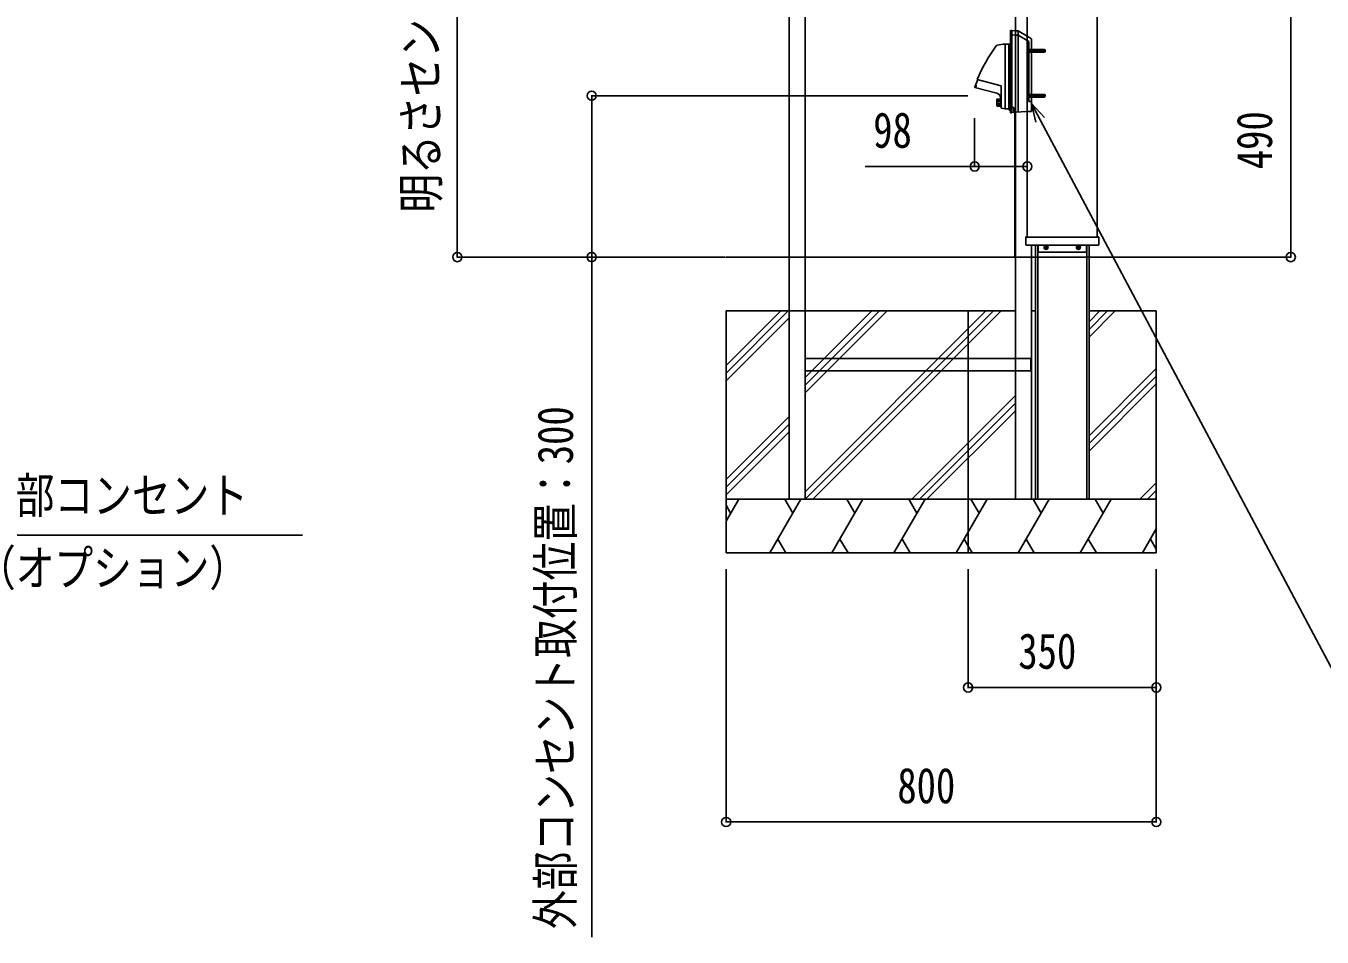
# Model space of a CAD drawing. Units: millimetres, scale not verified. Extents: x -8410 to 8410, y -5940 to 5940.
# Drawn here: x -5512 to -3102, y 536 to 2229 of the extents above; entities that cross this region are included whole.
import ezdxf
from ezdxf.enums import TextEntityAlignment as Align

# ---------------------------------------------------------------- set-up
doc = ezdxf.new("R2010")
doc.units = ezdxf.units.MM
doc.header["$LTSCALE"] = 30
for name, color, linetype in [('0-3_YKK_13', 4, 'Continuous'), ('0-4_YKK_A1', 4, 'Continuous'), ('0-5_YKK_D', 6, 'Continuous')]:
    doc.layers.add(name, color=color, linetype=linetype)
doc.styles.add('ＭＳ ゴシック', font='')
doc.styles.get('ＭＳ ゴシック').set_extended_font_data('MS Gothic')

msp = doc.modelspace()

# ---------------------------------------------------------------- linework, layer by layer
at = {"layer": '0-3_YKK_13'}
for p, q in [((-3678.96, 2221.1), (-3680.96, 2221.1)), ((-3680.96, 2221.1), (-3680.96, 2068.1)), ((-3678.96, 2221.1), (-3678.96, 2068.1)), ((-3666.96, 2219.97), (-3666.96, 2069.23)), ((-3690.96, 2195.3), (-3690.96, 2194.3)), ((-3690.96, 2135.3), (-3690.96, 2195.3)), ((-3683.96, 2075.1), (-3683.96, 2195.5)), ((-3680.96, 2196), (-3680.96, 2135.3)), ((-3646.96, 2088.6), (-3646.96, 2200.42)), ((-3641.96, 2070.54), (-3641.96, 2205.54)), ((-3650.96, 2183.1), (-3616.26, 2183.1)), ((-3649.47, 2185.45), (-3647.06, 2184.24)), ((-3649.47, 2180.75), (-3647.06, 2181.95)), ((-3647.56, 2187.85), (-3647.46, 2187.85)), ((-3647.56, 2178.35), (-3647.46, 2178.35)), ((-3646.45, 2183.1), (-3647.06, 2184.24)), ((-3646.45, 2183.1), (-3647.06, 2181.95)), ((-3646.96, 2178.85), (-3646.96, 2187.35)), ((-3645.56, 2185.17), (-3646.48, 2185.36)), ((-3645.56, 2181.03), (-3646.48, 2180.84)), ((-3645.56, 2185.6), (-3646.16, 2185.38)), ((-3645.56, 2180.6), (-3646.16, 2180.82)), ((-3645.56, 2185.6), (-3645.56, 2180.6)), ((-3645.56, 2185.6), (-3618.66, 2185.6)), ((-3645.56, 2185.17), (-3617.74, 2185.17)), ((-3645.56, 2181.03), (-3617.74, 2181.03)), ((-3645.56, 2180.6), (-3618.66, 2180.6)), ((-3618.66, 2185.6), (-3616.96, 2184.8)), ((-3618.66, 2185.6), (-3618.66, 2180.6)), ((-3616.96, 2181.4), (-3618.66, 2180.6)), ((-3616.96, 2184.8), (-3616.96, 2181.4)), ((-3742.85, 2129.84), (-3698.46, 2117.95)), ((-3690.96, 2136.3), (-3690.96, 2116.3)), ((-3690.96, 2135.3), (-3690.96, 2075.3)), ((-3680.96, 2135.3), (-3680.96, 2074.6)), ((-3747.45, 2115.03), (-3706.84, 2104.15)), ((-3747.3, 2117.06), (-3746.64, 2117.4)), ((-3746.64, 2117.4), (-3743.64, 2117.4)), ((-3698.46, 2117.95), (-3698.46, 2077.05)), ((-3650.96, 2099.6), (-3616.26, 2099.6)), ((-3649.47, 2101.95), (-3647.06, 2100.74)), ((-3649.47, 2097.25), (-3647.06, 2098.45)), ((-3647.56, 2104.35), (-3647.46, 2104.35)), ((-3646.45, 2099.6), (-3647.06, 2100.74)), ((-3646.45, 2099.6), (-3647.06, 2098.45)), ((-3646.96, 2095.35), (-3646.96, 2103.85)), ((-3645.56, 2101.67), (-3646.48, 2101.86)), ((-3645.56, 2097.53), (-3646.48, 2097.34)), ((-3645.56, 2102.1), (-3646.16, 2101.88)), ((-3645.56, 2097.1), (-3646.16, 2097.32)), ((-3645.56, 2102.1), (-3645.56, 2097.1)), ((-3645.56, 2102.1), (-3618.66, 2102.1)), ((-3645.56, 2101.67), (-3617.74, 2101.67)), ((-3645.56, 2097.53), (-3617.74, 2097.53)), ((-3645.56, 2097.1), (-3618.66, 2097.1)), ((-3618.66, 2102.1), (-3616.96, 2101.3)), ((-3618.66, 2102.1), (-3618.66, 2097.1)), ((-3616.96, 2097.9), (-3618.66, 2097.1)), ((-3616.96, 2101.3), (-3616.96, 2097.9)), ((-3706.27, 2092.8), (-3706.77, 2092.3)), ((-3706.77, 2092.3), (-3706.77, 2081.3)), ((-3706.27, 2080.8), (-3706.77, 2081.3)), ((-3706.27, 2093), (-3706.27, 2080.6)), ((-3706.27, 2091.96), (-3699.27, 2091.96)), ((-3706.27, 2089.29), (-3699.27, 2089.29)), ((-3706.27, 2085.95), (-3699.27, 2085.95)), ((-3706.27, 2082.84), (-3699.27, 2082.84)), ((-3705.97, 2093.3), (-3698.46, 2093.3)), ((-3705.97, 2080.3), (-3698.46, 2080.3)), ((-3699.27, 2093.3), (-3699.27, 2086.8)), ((-3699.27, 2080.3), (-3699.27, 2086.8)), ((-3699.01, 2095.3), (-3698.46, 2095.3)), ((-3698.22, 2076.75), (-3690.96, 2075.3)), ((-3690.96, 2076.3), (-3690.96, 2075.3)), ((-3690.8, 2075.1), (-3683.96, 2075.1)), ((-3683.96, 2075.1), (-3680.96, 2074.6)), ((-3683.46, 2075.02), (-3683.46, 2072.8)), ((-3681.96, 2074.77), (-3681.96, 2072.8)), ((-3678.96, 2077.6), (-3674.96, 2077.6)), ((-3674.96, 2068.76), (-3674.96, 2077.6)), ((-3647.56, 2094.85), (-3647.46, 2094.85)), ((-3646.96, 2088.6), (-3641.96, 2088.6)), ((-3683.46, 2072.8), (-3681.96, 2072.8)), ((-3678.96, 2068.1), (-3680.96, 2068.1)), ((-3649.96, 2070.12), (-3646.96, 2070.28)), ((-3646.96, 2070.28), (-3641.96, 2070.54))]:
    msp.add_line(p, q, dxfattribs=at)
for points in [[(-3678.96, 2220.6), (-3671.96, 2220.23), (-3666.96, 2219.97)], [(-3666.96, 2219.97), (-3649.96, 2210.16), (-3641.96, 2205.54)], [(-3690.8, 2195.5), (-3683.96, 2195.5), (-3680.96, 2196)], [(-3678.96, 2212.6), (-3671.96, 2212.23), (-3666.96, 2211.97)], [(-3666.96, 2211.97), (-3649.96, 2202.16), (-3646.96, 2200.42)], [(-3678.96, 2068.6), (-3671.96, 2068.97), (-3649.96, 2070.12)]]:
    msp.add_lwpolyline(points, dxfattribs=at)
for centre, radius, start, end in [((-3705.18, 2190.66), 3, 103.79595, 143.79159), ((-3691.59, 2135.3), 60, 89.40275, 103.79595), ((-3463.52, 2013.74), 302.5, 143.79159, 157.42931), ((-3644.06, 2183.1), 5.9, 126.38156, 233.61844), ((-3647.46, 2187.35), 0.5, 0, 90), ((-3647.46, 2178.85), 0.5, 270, 0), ((-3646.36, 2185.95), 0.6, 180, 289.96957), ((-3646.36, 2180.25), 0.6, 70.03043, 180), ((-3462.59, 2013.38), 302.5, 157.40892, 159.88664), ((-3747.32, 2115.51), 0.5, 160.26689, 254.99992), ((-3462.59, 2013.38), 303, 159.98997, 160.26684), ((-3709.43, 2094.49), 10, 7.17601, 74.99995), ((-3644.06, 2099.6), 5.9, 126.38156, 233.61844), ((-3647.46, 2103.85), 0.5, 0, 90), ((-3646.36, 2102.45), 0.6, 180, 289.96957), ((-3646.36, 2096.75), 0.6, 70.03043, 180), ((-3705.97, 2093), 0.3, 90, 179.99998), ((-3705.97, 2080.6), 0.3, 180.00002, 270), ((-3699.01, 2095.8), 0.5, 187.17601, 270), ((-3698.16, 2077.05), 0.3, 179.99998, 258.69028), ((-3647.46, 2095.35), 0.5, 270, 0)]:
    msp.add_arc(centre, radius, start, end, dxfattribs=at)
at = {"layer": '0-4_YKK_A1'}
for p, q in [((-3649.96, 3267.1), (-3649.96, 1836.78)), ((-3519.96, 3267.1), (-3519.96, 1836.78)), ((-4092.96, 2880.1), (-4092.96, 1349.6)), ((-4062.96, 2880.1), (-4062.96, 1349.6)), ((-3671.96, 2880.1), (-3671.96, 1349.6)), ((-3673.36, 1799.6), (-3673.36, 2068.89)), ((-3652.75, 1836.89), (-3652.75, 1822.6)), ((-3651.26, 1837.39), (-3652.25, 1837.39)), ((-3650.64, 1836.78), (-3651.25, 1837.39)), ((-3519.28, 1836.78), (-3650.64, 1836.78)), ((-3518.67, 1837.39), (-3519.28, 1836.78)), ((-3517.67, 1837.39), (-3518.67, 1837.39)), ((-3517.17, 1822.6), (-3517.17, 1836.89)), ((-3651.52, 1822.1), (-3652.25, 1822.1)), ((-3641.96, 1822.1), (-3641.96, 1349.6)), ((-3634.96, 1822.1), (-3634.96, 1799.6)), ((-3630.46, 1822.1), (-3630.46, 1799.6)), ((-3629.96, 1809.6), (-3629.96, 1822.1)), ((-3540.96, 1808.6), (-3628.96, 1808.6)), ((-3619.11, 1817.6), (-3610.81, 1817.6)), ((-3617.01, 1817.95), (-3617.01, 1817.25)), ((-3617.01, 1817.95), (-3615.81, 1817.95)), ((-3617.01, 1817.25), (-3615.81, 1817.25)), ((-3615.31, 1819.65), (-3614.61, 1819.65)), ((-3615.31, 1819.65), (-3615.31, 1818.45)), ((-3615.31, 1816.75), (-3615.31, 1815.55)), ((-3615.31, 1815.55), (-3614.61, 1815.55)), ((-3614.96, 1813.45), (-3614.96, 1821.75)), ((-3614.61, 1819.65), (-3614.61, 1818.45)), ((-3614.61, 1816.75), (-3614.61, 1815.55)), ((-3614.11, 1817.95), (-3612.91, 1817.95)), ((-3614.11, 1817.25), (-3612.91, 1817.25)), ((-3612.91, 1817.95), (-3612.91, 1817.25)), ((-3559.11, 1817.6), (-3550.81, 1817.6)), ((-3557.01, 1817.95), (-3557.01, 1817.25)), ((-3557.01, 1817.95), (-3555.81, 1817.95)), ((-3557.01, 1817.25), (-3555.81, 1817.25)), ((-3555.31, 1819.65), (-3554.61, 1819.65)), ((-3555.31, 1819.65), (-3555.31, 1818.45)), ((-3555.31, 1816.75), (-3555.31, 1815.55)), ((-3555.31, 1815.55), (-3554.61, 1815.55)), ((-3554.96, 1813.45), (-3554.96, 1821.75)), ((-3554.61, 1819.65), (-3554.61, 1818.45)), ((-3554.61, 1816.75), (-3554.61, 1815.55)), ((-3554.11, 1817.95), (-3552.91, 1817.95)), ((-3554.11, 1817.25), (-3552.91, 1817.25)), ((-3552.91, 1817.95), (-3552.91, 1817.25)), ((-3539.96, 1809.6), (-3539.96, 1822.1)), ((-3539.46, 1822.1), (-3539.46, 1799.6)), ((-3534.96, 1822.1), (-3534.96, 1799.6)), ((-3517.67, 1822.1), (-3518.4, 1822.1)), ((-4209.96, 1799.6), (-3409.96, 1799.6)), ((-3634.96, 1799.53), (-3641.96, 1799.53)), ((-3634.96, 1799.6), (-3634.96, 1349.6)), ((-3630.46, 1799.6), (-3630.46, 1349.6)), ((-3539.46, 1799.6), (-3539.46, 1349.6)), ((-3534.96, 1799.6), (-3534.96, 1349.6)), ((-4209.96, 1699.6), (-4209.96, 1249.6)), ((-3671.96, 1699.6), (-4209.96, 1699.6)), ((-4209.96, 1598.16), (-4108.52, 1699.6)), ((-4209.96, 1584.02), (-4094.38, 1699.6)), ((-4062.96, 1575.63), (-3938.99, 1699.6)), ((-4062.96, 1363.5), (-3726.86, 1699.6)), ((-4062.96, 1561.49), (-3924.85, 1699.6)), ((-4062.96, 1547.35), (-3910.71, 1699.6)), ((-4062.72, 1349.6), (-3712.72, 1699.6)), ((-4048.57, 1349.6), (-3698.57, 1699.6)), ((-3759.96, 1699.6), (-3759.96, 1249.6)), ((-3634.96, 1699.53), (-3641.96, 1699.53)), ((-3409.96, 1699.6), (-3534.96, 1699.6)), ((-3534.96, 1679.37), (-3514.73, 1699.6)), ((-3534.96, 1665.22), (-3500.58, 1699.6)), ((-3534.96, 1651.08), (-3486.44, 1699.6)), ((-3409.96, 1699.6), (-3409.96, 1249.6)), ((-4209.96, 1569.87), (-4092.96, 1686.87)), ((-4062.96, 1611.1), (-4062.96, 1588.1)), ((-3643.16, 1611.1), (-3643.16, 1588.1)), ((-3534.96, 1467.23), (-3409.96, 1592.23)), ((-3534.96, 1453.09), (-3409.96, 1578.09)), ((-3534.96, 1438.95), (-3409.96, 1563.95)), ((-3864.73, 1349.6), (-3671.96, 1542.37)), ((-3850.58, 1349.6), (-3671.96, 1528.22)), ((-4209.96, 1386.03), (-4092.96, 1503.03)), ((-3836.44, 1349.6), (-3671.96, 1514.08)), ((-4209.96, 1371.88), (-4092.96, 1488.88)), ((-4209.96, 1357.74), (-4092.96, 1474.74)), ((-3440.46, 1349.6), (-3409.96, 1380.1)), ((-3426.32, 1349.6), (-3409.96, 1365.96)), ((-3412.18, 1349.6), (-3409.96, 1351.82)), ((-3409.96, 1349.6), (-4209.96, 1349.6)), ((-4209.96, 1309), (-4186.52, 1349.6)), ((-4209.96, 1338.23), (-4201.52, 1323.62)), ((-4128.79, 1249.6), (-4071.05, 1349.6)), ((-4101.05, 1349.6), (-4086.05, 1323.62)), ((-4013.32, 1249.6), (-3955.58, 1349.6)), ((-3985.58, 1349.6), (-3970.58, 1323.62)), ((-3897.85, 1249.6), (-3840.11, 1349.6)), ((-3870.11, 1349.6), (-3855.11, 1323.62)), ((-3782.38, 1249.6), (-3724.64, 1349.6)), ((-3754.64, 1349.6), (-3739.64, 1323.62)), ((-3666.91, 1249.6), (-3609.17, 1349.6)), ((-3639.17, 1349.6), (-3624.17, 1323.62)), ((-3634.96, 1349.6), (-3534.96, 1349.6)), ((-3551.44, 1249.6), (-3493.7, 1349.6)), ((-3523.7, 1349.6), (-3508.7, 1323.62)), ((-3435.97, 1249.6), (-3409.96, 1294.65)), ((-4098.79, 1249.6), (-4113.79, 1275.58)), ((-3983.32, 1249.6), (-3998.32, 1275.58)), ((-3867.85, 1249.6), (-3882.85, 1275.58)), ((-3752.38, 1249.6), (-3767.38, 1275.58)), ((-3636.91, 1249.6), (-3651.91, 1275.58)), ((-3521.44, 1249.6), (-3536.44, 1275.58)), ((-3409.96, 1256.52), (-3420.97, 1275.58)), ((-3409.96, 1249.6), (-4209.96, 1249.6))]:
    msp.add_line(p, q, dxfattribs=at)
for points in [[(-3518.4, 1822.1), (-3518.9, 1822.1), (-3651.02, 1822.1), (-3651.52, 1822.1)], [(-4062.96, 1611.1), (-3671.96, 1611.1), (-3643.16, 1611.1)], [(-4062.96, 1588.1), (-3671.96, 1588.1), (-3643.16, 1588.1)]]:
    msp.add_lwpolyline(points, dxfattribs=at)
for centre in [(-3614.96, 1817.6), (-3554.96, 1817.6)]:
    msp.add_circle(centre, 3.75, dxfattribs=at)
for centre, radius, start, end in [((-3652.25, 1836.89), 0.5, 90, 180), ((-3517.67, 1836.89), 0.5, 0, 90), ((-3652.25, 1822.6), 0.5, 180, 270), ((-3628.96, 1809.6), 1, 180, 270), ((-3615.81, 1818.45), 0.5, 270, 0), ((-3615.81, 1816.75), 0.5, 0, 90), ((-3614.11, 1818.45), 0.5, 180, 270), ((-3614.11, 1816.75), 0.5, 90, 180), ((-3555.81, 1818.45), 0.5, 270, 0), ((-3555.81, 1816.75), 0.5, 0, 90), ((-3554.11, 1818.45), 0.5, 180, 270), ((-3554.11, 1816.75), 0.5, 90, 180), ((-3540.96, 1809.6), 1, 270, 0), ((-3517.67, 1822.6), 0.5, 270.05353, 0.05343)]:
    msp.add_arc(centre, radius, start, end, dxfattribs=at)
at = {"layer": '0-5_YKK_D'}
for p, q in [((-4709.96, 3049.6), (-4709.96, 1799.6)), ((-3159.96, 2289.6), (-3159.96, 1799.6)), ((-3760.46, 2099.6), (-4460.96, 2099.6)), ((-3747.82, 2058.1), (-3747.82, 1967.1)), ((-3649.96, 2058.1), (-3649.96, 1967.1)), ((-4210.96, 1799.6), (-4710.96, 1799.6)), ((-4210.96, 1799.6), (-4460.96, 1799.6)), ((-3459.46, 1799.6), (-3158.96, 1799.6)), ((-4209.96, 1219.6), (-4209.96, 748.6)), ((-3759.96, 1219.6), (-3759.96, 998.6)), ((-3409.96, 1219.6), (-3409.96, 748.6)), ((-3409.96, 1219.6), (-3409.96, 998.6)), ((-3759.96, 999.6), (-3409.96, 999.6)), ((-3409.96, 749.6), (-4209.96, 749.6))]:
    msp.add_line(p, q, dxfattribs=at)
for points in [[(-4459.96, 2099.6), (-4459.96, 1799.6), (-4459.96, 535.6)], [(-3617.95, 2059.23), (-3641.96, 2084.97), (-3634.04, 2050.67)], [(-3641.96, 2084.97), (-3626, 2054.95), (-3064.86, 999.6), (-2464.84, 999.6)], [(-6052.26, 2070), (-6035.26, 2040.55), (-5597.79, 1282.87), (-4997.77, 1282.87)], [(-3649.96, 1968.1), (-3747.82, 1968.1), (-3951.42, 1968.1)]]:
    msp.add_lwpolyline(points, dxfattribs=at)
for centre in [(-4459.96, 2099.6), (-3747.82, 1968.1), (-3649.96, 1968.1), (-4709.96, 1799.6), (-4459.96, 1799.6), (-3159.96, 1799.6), (-3759.96, 999.6), (-3409.96, 999.6), (-4209.96, 749.6), (-3409.96, 749.6)]:
    msp.add_circle(centre, 8.5, dxfattribs=at)

# ---------------------------------------------------------------- texts
at = {"layer": '0-5_YKK_D', "style": 'ＭＳ ゴシック', "width": 0.8}
for s, p in [('明るさセンサー中心：1250', (-4724.96, 1882.2)), ('490', (-3174.96, 1963)), ('外部コンセント取付位置：300', (-4474.96, 550.6))]:
    msp.add_text(s, height=65.98, rotation=90, dxfattribs=at).set_placement(p, align=Align.BOTTOM_LEFT)
for s, p in [('98', (-3936.42, 1983.1)), ('外部コンセント', (-5602.97, 1304.02)), ('（オプション）', (-5602.97, 1169.02)), ('350', (-3666.56, 1014.6)), ('800', (-3891.56, 764.6))]:
    msp.add_text(s, height=65.98, dxfattribs=at).set_placement(p, align=Align.BOTTOM_LEFT)

doc.saveas('drawing.dxf')
